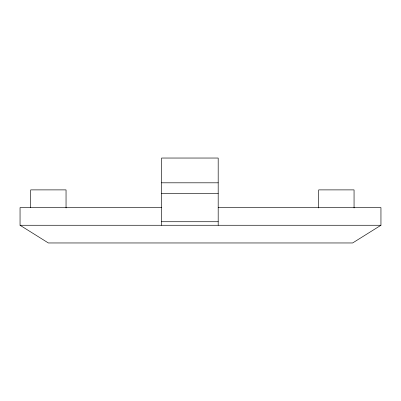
<?xml version="1.0" encoding="UTF-8"?>
<svg xmlns="http://www.w3.org/2000/svg" width="401" height="401" viewBox="0 0 401 401"><rect width="100%" height="100%" fill="white"/><g stroke="black" fill="none" stroke-linecap="round" stroke-linejoin="round"><path stroke-width="0.6" d="M218.189 207.578L380.95 207.578L380.95 225.267L352.644 242.961L48.356 242.961L20.05 225.267L20.05 207.578L161.578 207.578M161.578 182.811L218.189 182.811M161.578 193.422L218.189 193.422M161.578 221.728L218.189 221.728M20.05 225.267L380.95 225.267M354.058 207.994L354.058 189.884L318.675 189.884L318.675 207.994M218.189 225.267L218.189 158.039L161.578 158.039L161.578 225.267M66.045 207.994L66.045 189.884L30.666 189.884L30.666 207.578"/></g></svg>
